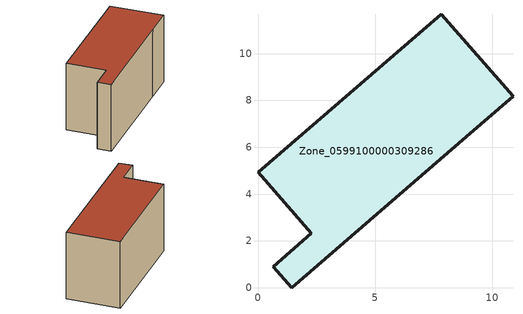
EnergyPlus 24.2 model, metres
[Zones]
Zone_0599100000309286
 floor ground (C_G): 0.65,0.9 2.28,2.32 0,4.93 7.82,11.68 10.89,8.18 8.9,6.44 1.44,0 z0
 wall outside (C_F): 2.28,2.32 0.65,0.9 1.44,0 8.9,6.44 10.89,8.18 7.82,11.68 0,4.93 2.28,2.32 z0:6.13
 roof outside (C_R): 7.82,11.68 0,4.93 2.28,2.32 0.65,0.9 1.44,0 8.9,6.44 10.89,8.18 z6.13
[BUILDING]
Pand.0599100000309286: North Axis=0; Terrain=City; Loads Convergence Tolerance Value=0.04; Temperature Convergence Tolerance Value=0.4; Solar Distribution=FullExterior; Maximum Number of Warmup Days=25; Minimum Number of Warmup Days=1
[Site:Location]
Rotterdam.The.Hague.AP_ZH_NLD Design_Conditions: Latitude=51.96; Longitude=4.45; Time Zone=1; Elevation=-4.5
[SITE:GROUNDTEMPERATURE:BUILDINGSURFACE]
18, 18, 18, 18, 18, 18, 18, 18, 18, 18, 18, 18
[MATERIAL] Thermal Absorptance=0.9; Solar Absorptance=0.7; Visible Absorptance=0.7
Name | Roughness | Thickness | Conductivity | Density | Specific Heat
G.TI.1946 | MediumSmooth | 0.15 | 1 | 540 | 1210
F.TI.1946 | Rough | 0.3 | 0.857143 | 1920 | 840
R.TI.1946 | MediumRough | 0.2 | 0.1 | 1500 | 1000
[CONSTRUCTION]
C_G: G.TI.1946
C_F: F.TI.1946
C_R: R.TI.1946
[ZONE]
Zone_0599100000309286: Type=1; Multiplier=1; Ceiling Height=Autocalculate; Volume=Autocalculate; Floor Area=autocalculate; Part of Total Floor Area=Yes
[ZONEINFILTRATION:DESIGNFLOWRATE]
Infil_Zone_0599100000309286: Zone or ZoneList or Space or SpaceList=Zone_0599100000309286; Schedule=AlwaysOn; Design Flow Rate Calculation Method=Flow/Area; Flow Rate per Floor Area=0.003; Constant Term Coefficient=1; Temperature Term Coefficient=0; Velocity Term Coefficient=0; Velocity Squared Term Coefficient=0
[HVACTEMPLATE:ZONE:IDEALLOADSAIRSYSTEM]
Zone_0599100000309286: Maximum Heating Supply Air Temperature=50; Minimum Cooling Supply Air Temperature=13; Maximum Heating Supply Air Humidity Ratio=0.0156; Minimum Cooling Supply Air Humidity Ratio=0.0077; Heating Limit=NoLimit; Cooling Limit=NoLimit; Dehumidification Control Type=ConstantSensibleHeatRatio; Cooling Sensible Heat Ratio=0.7; Dehumidification Setpoint=60; Humidification Control Type=None; Humidification Setpoint=30; Outdoor Air Method=None; Outdoor Air Flow Rate per Person=0.00944; Outdoor Air Flow Rate per Zone Floor Area=0; Outdoor Air Flow Rate per Zone=0; Demand Controlled Ventilation Type=None; Outdoor Air Economizer Type=NoEconomizer; Heat Recovery Type=None; Sensible Heat Recovery Effectiveness=0.7; Latent Heat Recovery Effectiveness=0.65
[ZONECONTROL:THERMOSTAT]
ThermostatControl_Zone_0599100000309286: Zone or ZoneList=Zone_0599100000309286; Control Type Schedule=DualSetpointControlType; Control 1=Thermostat_Zone_0599100000309286; Temperature Difference Between Cutout And Setpoint=0
[THERMOSTATSETPOINT:DUALSETPOINT]
Thermostat_Zone_0599100000309286: Heating Setpoint Temperature Schedule=HeatingSetpoint_Zone_0599100000309286; Cooling Setpoint Temperature Schedule=CoolingSetpoint_Zone_0599100000309286
[SCHEDULE:COMPACT]
HeatingSetpoint_Zone_0599100000309286: Through: 12/31, For: AllDays, Until: 24:00, 21
CoolingSetpoint_Zone_0599100000309286: Through: 12/31, For: AllDays, Until: 24:00, 24
DualSetpointControlType: Through: 12/31, For: AllDays, Until: 24:00, 4
AlwaysOn: Through: 12/31, For: AllDays, Until: 24:00, 1
